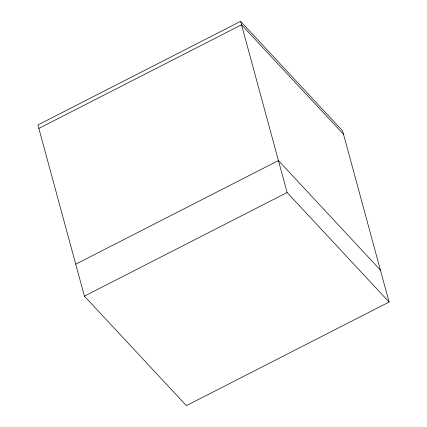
<?xml version="1.0" encoding="UTF-8"?>
<svg xmlns="http://www.w3.org/2000/svg" width="427" height="427" viewBox="0 0 427 427"><rect width="100%" height="100%" fill="white"/><g stroke="black" fill="none" stroke-linecap="round" stroke-linejoin="round"><path stroke-width="0.64" d="M240.609 21.35L37.907 124.962L84.413 296.135L186.391 405.65L389.093 302.038L342.587 130.865L240.609 21.35L287.115 192.524L389.093 302.038M38.841 128.404L241.543 24.793L343.522 134.308M75.734 264.185L278.436 160.573L380.414 270.088M84.413 296.135L287.115 192.524"/></g></svg>
